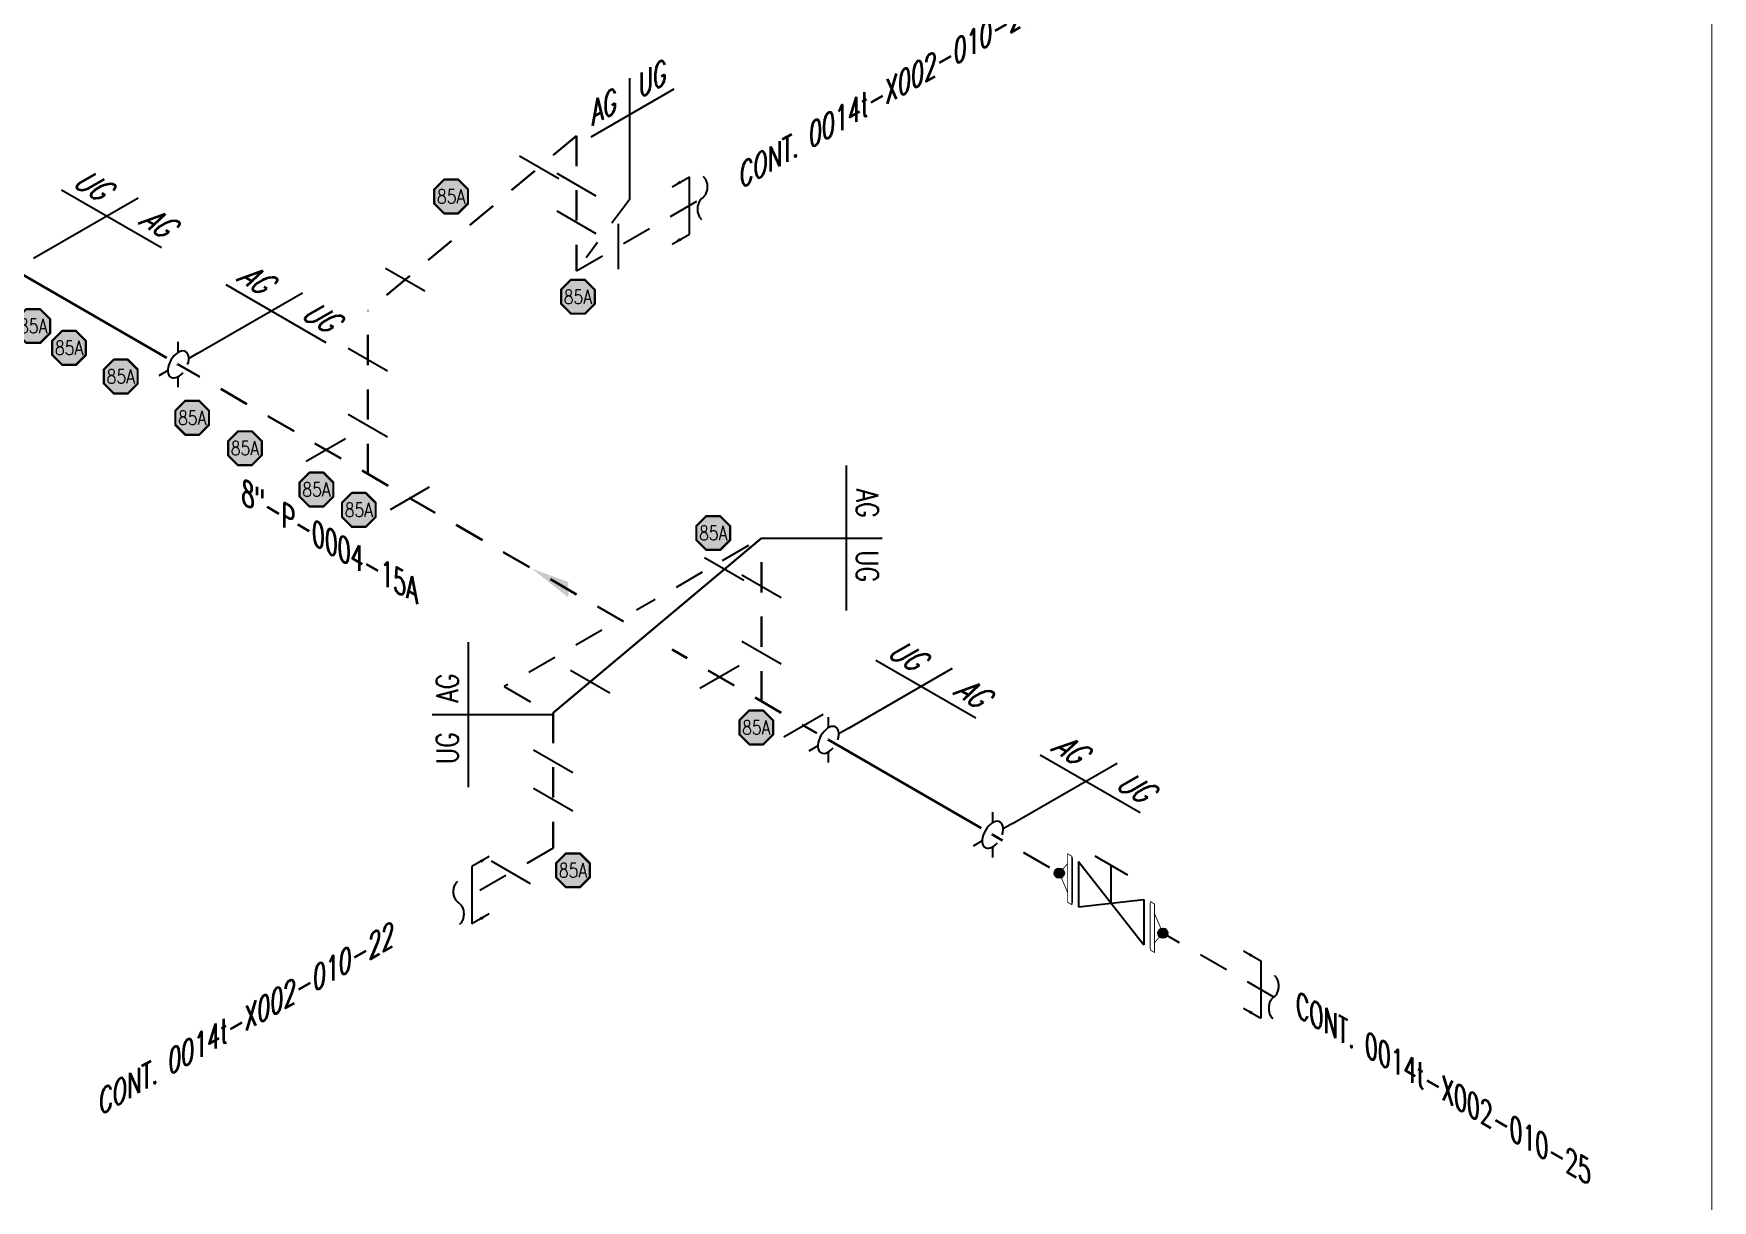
# Model space of a CAD drawing. Header units: inches. Extents: x 0.1 to 17.4, y 0.1 to 11.4.
# Drawn here: x 10.31 to 17.25, y 2.65 to 7.48 of the extents above; entities that cross this region are included whole.
import ezdxf
from ezdxf.enums import TextEntityAlignment as Align

# ---------------------------------------------------------------- set-up
doc = ezdxf.new("R2010")
doc.units = ezdxf.units.IN
doc.header["$MEASUREMENT"] = 0
doc.linetypes.add('HIDDEN2', pattern=[0.1875, 0.125, -0.0625])
for name, color, linetype in [('BORDER', 3, 'Continuous'), ('COMP', 1, 'Continuous'), ('Continuation', 7, 'Continuous'), ('DL', 20, 'Continuous'), ('FITTINGS', 4, 'Continuous'), ('FLOW', 1, 'Continuous'), ('PART_PCML', 7, 'Continuous'), ('PIPE-ANNO', 150, 'HIDDEN2'), ('TEXT', 7, 'Continuous'), ('UNAS.PIPE', 251, 'Continuous'), ('Welds', 7, 'Continuous')]:
    doc.layers.add(name, color=color, linetype=linetype)
doc.layers.add('PIPE', color=7, linetype='Continuous', lineweight=30)
doc.styles.add('PART_Standard', font='romans', dxfattribs={"width": 0.8, "height": 0.09})
doc.styles.add('Richmond', font='arial.ttf')
doc.styles.add('SIMPLEX', font='ROMANS')
doc.dimstyles.new('Richmond', dxfattribs={"dimtxt": 0.18, "dimasz": 0.18, "dimexe": 0.18, "dimexo": 0.0625, "dimgap": 0.09, "dimtad": 0, "dimtih": 1, "dimtoh": 1, "dimdec": 4, "dimzin": 0, "dimdsep": 46, "dimtxsty": 'Richmond', "dimcen": 0.09, "dimadec": 0, "dimazin": 0, "dimtfac": 1, "dimtdec": 4, "dimtofl": 0, "dimtmove": 0, "dimatfit": 3, "dimfxl": 1, "dimtolj": 1, "dimtzin": 0, "dimarcsym": 0})

# ---------------------------------------------------------------- blocks, each defined once
blk = doc.blocks.new('Border')
at = {"layer": 'BORDER', "const_width": 0.005}
blk.add_lwpolyline([(0.25, 0.25), (17.25, 0.25), (17.25, 11.25), (0.25, 11.25)], close=True, dxfattribs=at)
blk = doc.blocks.new('1_BREAK-PIPE_PIPE_00')
at = {"color": 0, "linetype": 'ByBlock', "lineweight": -2}
for centre, major_axis in [((-0.03, 0.092), (0, -0.101)), ((0.03, -0.092), (0, 0.101))]:
    blk.add_ellipse(centre, major_axis=major_axis, ratio=0.711978, start_param=0.427466, end_param=3.141593, dxfattribs=at)
blk = doc.blocks.new('1_Tilde_00')
at = {"layer": 'PIPE-ANNO', "xscale": -0.5000000000000001, "yscale": 0.5, "zscale": 0.5}
blk.add_blockref('1_BREAK-PIPE_PIPE_00', (0, 0), dxfattribs=at)
blk = doc.blocks.new('1_Cont_330')
at = {"layer": 'Continuation', "style": 'PART_Standard', "oblique": 330, "width": 0.8}
blk.add_attdef('CONT.', (0, 0), '', height=0.09, rotation=330, dxfattribs=at)
blk = doc.blocks.new('1_Text_30')
at = {"layer": 'TEXT', "style": 'PART_Standard', "oblique": 30, "width": 0.8}
blk.add_attdef('TEXT', (0, 0), '', height=0.09, rotation=30, dxfattribs=at)
blk = doc.blocks.new('AM9A04')
at = {"const_width": 0.01}
blk.add_lwpolyline([(-0.05, -0.144), (-0.15, 0.087), (-0.05, 0.202)], dxfattribs=at)
at = {"linetype": 'Continuous', "const_width": 0.01}
blk.add_lwpolyline([(0, -0.289), (0, 0.289), (-0.05, 0.318), (-0.05, -0.26)], close=True, dxfattribs=at)
blk = doc.blocks.new('1_ARROW_FLOW_30')
at = {"color": 0, "linetype": 'ByBlock'}
blk.add_solid([(-0.075, -0.0752), (0.075, 0.0433), (-0.075, -0.0114)], dxfattribs=at)
blk = doc.blocks.new('AG UG SYMBOL')
blk.add_wipeout([(0, 0), (-0.0315, -0.0546), (0.0315, -0.0546)]).dxf.layer = 'FITTINGS'
at = {"layer": 'FITTINGS', "linetype": 'ByBlock', "lineweight": -2}
for p, q in [((-0.0812, 0.0469), (-0.0433, 0.025)), ((0.0812, 0.0469), (0.0433, 0.025)), ((-0.0433, -0.025), (-0.0812, -0.0469)), ((0.0433, -0.025), (0.0812, -0.0469))]:
    blk.add_line(p, q, dxfattribs=at)
at = {"layer": 'FITTINGS'}
blk.add_ellipse((0, 0), major_axis=(-0.0612, 0), ratio=0.57735, start_param=5.03414, end_param=10.673824, dxfattribs=at)
blk = doc.blocks.new('*U69')
at = {"layer": 'PIPE-ANNO', "linetype": 'Continuous'}
for p, q in [((0.0866, 0.05), (0.5196, 0.3)), ((0.2019, 0.3334), (0.6155, 0.0946))]:
    blk.add_line(p, q, dxfattribs=at)
at = {"layer": 'TEXT', "style": 'PART_Standard', "oblique": 30, "width": 0.8}
blk.add_attdef('SPEC_2_30/30', text='', height=0.09, rotation=330, dxfattribs=at).set_placement((0.6215, 0.1335), align=Align.RIGHT)
blk.add_attdef('SPEC_1_30/30', (0.2416, 0.3528), '', height=0.09, rotation=330, dxfattribs=at)
blk = doc.blocks.new('*U94')
at = {"layer": 'PIPE-ANNO', "linetype": 'Continuous'}
for p, q in [((0, 0.1), (0, 0.6)), ((-0.1605, 0.3573), (0.183, 0.5556))]:
    blk.add_line(p, q, dxfattribs=at)
at = {"layer": 'TEXT', "style": 'PART_Standard', "oblique": 30, "width": 0.8}
blk.add_attdef('SPEC_1_30/30', (-0.1575, 0.4014), '', height=0.09, rotation=30, dxfattribs=at)
blk.add_attdef('SPEC_2_30/30', text='', height=0.09, rotation=30, dxfattribs=at).set_placement((0.1523, 0.5803), align=Align.RIGHT)
blk = doc.blocks.new('1_Text_00')
at = {"layer": 'TEXT', "style": 'PART_Standard', "width": 0.8}
blk.add_attdef('TEXT', (-0.062, -0.0144), '', height=0.09, dxfattribs=at)
blk = doc.blocks.new('PART_PCML')
blk.add_hatch(color=0).paths.add_polyline_path([(-0.0699, -0.029), (-0.029, -0.0699), (0.029, -0.0699), (0.0699, -0.029), (0.0699, 0.029), (0.029, 0.0699), (-0.029, 0.0699), (-0.0699, 0.029)])
at = {"color": 7, "const_width": 0.009}
blk.add_lwpolyline([(-0.0699, 0.029), (-0.029, 0.0699), (0.029, 0.0699), (0.0699, 0.029), (0.0699, -0.029), (0.029, -0.0699), (-0.029, -0.0699), (-0.0699, -0.029), (-0.0699, 0.029), (-0.029, 0.0699)], dxfattribs=at)
at = {"color": 18, "true_color": 0x000000}
blk.add_lwpolyline([(-0.029, 0.0699), (-0.0699, 0.029), (-0.0699, -0.029), (-0.029, -0.0699), (0.029, -0.0699), (0.0699, -0.029), (0.0699, 0.029), (0.029, 0.0699)], close=True, dxfattribs=at)
at = {"color": 7, "true_color": 0xffffff, "style": 'SIMPLEX', "width": 0.8, "flags": 1}
for tag, p in [('CIRCUIT', (-0.0939, 0.0889)), ('DM', (-0.0527, -0.1332)), ('TYPE', (-0.0749, -0.2043))]:
    blk.add_attdef(tag, p, '', height=0.0586, dxfattribs=at)
at = {"color": 7, "true_color": 0xffffff, "style": 'SIMPLEX', "width": 0.8}
blk.add_attdef('DMDISP', text='', height=0.0586, dxfattribs=at).set_placement((0, 0), align=Align.MIDDLE_CENTER)
blk = doc.blocks.new('*U77')
at = {"layer": 'DL', "color": 20, "linetype": 'ByBlock', "ltscale": 0.7}
blk.add_line((-0.0541, 0.1497), (-0.0541, -0.0872), dxfattribs=at)
for points in [[(-0.1257, 0.1911), (-0.0541, 0.1497)], [(-0.1257, -0.0459), (-0.0541, -0.0872)]]:
    blk.add_leader(points, dimstyle='Richmond', override={"dimasz": 0.04, "dimgap": 0.09, "dimtad": 0}, dxfattribs=at)
blk = doc.blocks.new('*U82')
at = {"layer": 'DL', "color": 20, "linetype": 'ByBlock', "ltscale": 0.7}
blk.add_line((-0.0541, -0.1497), (-0.0541, 0.0873), dxfattribs=at)
for points in [[(-0.1257, 0.046), (-0.0541, 0.0873)], [(-0.1257, -0.191), (-0.0541, -0.1497)]]:
    blk.add_leader(points, dimstyle='Richmond', override={"dimasz": 0.04, "dimgap": 0.09, "dimtad": 0}, dxfattribs=at)
blk = doc.blocks.new('*U65')
at = {"color": 20, "linetype": 'ByBlock', "ltscale": 0.7}
blk.add_line((0.1218, 0.1026), (0.0032, -0.1026), dxfattribs=at)
for points in [[(0.2043, 0.1026), (0.1218, 0.1026)], [(0.0859, -0.1026), (0.0032, -0.1026)]]:
    blk.add_leader(points, dimstyle='Richmond', override={"dimasz": 0.04, "dimgap": 0.09, "dimtad": 0}, dxfattribs=at)

msp = doc.modelspace()

# ---------------------------------------------------------------- linework, layer by layer
at = {"layer": 'FITTINGS', "linetype": 'ByBlock', "lineweight": -2}
for p, q in [((12.3162, 6.9754), (12.4786, 6.8817)), ((12.4701, 6.9037), (12.6325, 6.8099)), ((12.4701, 6.7473), (12.6325, 6.6536)), ((11.7615, 6.5102), (11.9239, 6.4164)), ((11.6076, 6.1802), (11.77, 6.0864)), ((11.6076, 5.9069), (11.77, 5.8131)), ((11.4337, 5.7127), (11.596, 5.8064)), ((11.7816, 5.5118), (11.944, 5.6055)), ((13.2447, 5.2179), (13.0823, 5.3117)), ((13.3986, 5.1462), (13.2362, 5.2399)), ((13.3986, 4.8728), (13.2362, 4.9666)), ((13.0622, 4.7724), (13.2246, 4.8661)), ((12.69, 4.7527), (12.5277, 4.8464)), ((13.4102, 4.5715), (13.5726, 4.6653)), ((12.5361, 4.4227), (12.3737, 4.5164)), ((12.5361, 4.2645), (12.3737, 4.3582))]:
    msp.add_line(p, q, dxfattribs=at)
at = {"layer": 'PIPE', "linetype": 'HIDDEN2'}
for p, q in [((12.5513, 7.0577), (11.6888, 6.3342)), ((12.5513, 7.0577), (12.5513, 6.4996)), ((11.6888, 5.6591), (11.6888, 6.3342)), ((12.747, 5.0482), (10.9042, 6.1121)), ((13.3174, 4.7188), (13.3174, 5.3939)), ((13.5943, 4.559), (12.9472, 4.9326)), ((12.4549, 4.6704), (12.4549, 4.1104)), ((14.8996, 3.8054), (14.2744, 4.1663))]:
    msp.add_line(p, q, dxfattribs=at)
at = {"layer": 'PIPE'}
for p, q in [((10.9042, 6.1121), (10.2241, 6.5047)), ((12.4549, 4.6704), (13.3174, 5.3939)), ((14.2744, 4.1663), (13.5943, 4.559))]:
    msp.add_line(p, q, dxfattribs=at)
at = {"layer": 'PIPE-ANNO'}
msp.add_line((12.7727, 6.7967), (12.5914, 6.5534), dxfattribs=at)
at = {"layer": 'PIPE-ANNO', "linetype": 'Continuous'}
for p, q in [((13.6674, 5.6939), (13.6674, 5.0939)), ((13.3174, 5.3939), (13.8174, 5.3939)), ((12.1049, 4.3628), (12.1049, 4.9628)), ((12.4549, 4.6628), (11.9549, 4.6628))]:
    msp.add_line(p, q, dxfattribs=at)
at = {"layer": 'PIPE-ANNO'}
for points in [[(13.2631, 5.3626), (13.155, 5.3002)], [(13.0723, 5.2524), (12.8, 5.0952)], [(12.6573, 5.0128), (12.253, 4.7794), (12.4011, 4.6938)]]:
    msp.add_lwpolyline(points, dxfattribs=at)
at = {"layer": 'UNAS.PIPE', "linetype": 'HIDDEN2'}
for p, q in [((12.5513, 6.4996), (13.0733, 6.801)), ((12.4549, 4.1104), (12.0643, 3.8849)), ((15.4372, 3.4949), (14.9786, 3.7597))]:
    msp.add_line(p, q, dxfattribs=at)
at = {"layer": 'UNAS.PIPE', "linetype": 'ByBlock', "lineweight": -2}
for p, q in [((12.7253, 6.5063), (12.7253, 6.6938)), ((12.3621, 3.9631), (12.1998, 4.0569))]:
    msp.add_line(p, q, dxfattribs=at)

# ---------------------------------------------------------------- block references
ref = msp.add_blockref('1_Cont_330', (13.2286, 6.8381))
ref.add_attrib('CONT.', 'CONT. 0014t-X002-010-20', (13.2286, 6.8381), dxfattribs={"layer": 'Continuation', "height": 0.09, "rotation": 30, "style": 'PART_Standard', "oblique": 30, "width": 0.8})
at = {"rotation": 29.99999999999995}
msp.add_blockref('*U65', (12.0643, 3.8849), dxfattribs=at)
ref = msp.add_blockref('1_Cont_330', (10.5775, 3.0043))
ref.add_attrib('CONT.', 'CONT. 0014t-X002-010-22', (10.5775, 3.0043), dxfattribs={"layer": 'Continuation', "height": 0.09, "rotation": 30, "style": 'PART_Standard', "oblique": 30, "width": 0.8})
at = {"layer": 'BORDER'}
msp.add_blockref('Border', (0, 0), dxfattribs=at)
at = {"layer": 'Continuation'}
msp.add_blockref('1_Cont_330', (15.5285, 3.4183), dxfattribs=at).add_auto_attribs({'CONT.': 'CONT. 0014t-X002-010-25'})
at = {"layer": 'DL'}
for name, p in [('*U82', (13.0733, 6.801)), ('*U77', (15.4372, 3.4949))]:
    msp.add_blockref(name, p, dxfattribs=at)
at = {"layer": 'FLOW', "xscale": -1}
msp.add_blockref('1_ARROW_FLOW_30', (12.4425, 5.2239), dxfattribs=at)
at = {"layer": 'PART_PCML', "color": 13}
for p in [(12.0332, 6.8072), (12.5578, 6.3922), (10.3039, 6.2712), (10.4522, 6.1808), (10.6662, 6.0621), (10.9616, 5.8915), (11.1798, 5.7655), (11.4759, 5.5946), (11.6512, 5.5106), (13.1177, 5.4148), (13.2958, 4.6104), (12.5373, 4.0192)]:
    msp.add_blockref('PART_PCML', p, dxfattribs=at).add_auto_attribs({'DMDISP': '85A'})
at = {"layer": 'PIPE-ANNO'}
for name, p, values in [('*U94', (12.7727, 6.6967), {'SPEC_1_30/30': 'AG', 'SPEC_2_30/30': 'UG'}), ('*U69', (10.2187, 6.5016), {'SPEC_1_30/30': 'UG', 'SPEC_2_30/30': 'AG'})]:
    msp.add_blockref(name, p, dxfattribs=at).add_auto_attribs(values)
at = {"layer": 'PIPE-ANNO', "xscale": -1}
for p in [(13.0733, 6.801), (15.4372, 3.4949)]:
    msp.add_blockref('1_Tilde_00', p, dxfattribs=at)
at = {"layer": 'PIPE-ANNO'}
msp.add_blockref('1_Tilde_00', (12.0643, 3.8849), dxfattribs=at)
at = {"layer": 'TEXT'}
ref = msp.add_blockref('1_Text_30', (11.1657, 5.5396), dxfattribs=at)
ref.add_attrib('TEXT', '8"-P-0004-15A', (11.1657, 5.5396), dxfattribs={"height": 0.09, "rotation": 330, "style": 'PART_Standard', "oblique": 330, "width": 0.8})
for p, rotation, values in [((13.7247, 5.5364), 270, {'TEXT': 'AG'}), ((13.7247, 5.2819), 270, {'TEXT': 'UG'}), ((12.0476, 4.7748), 90, {'TEXT': 'AG'}), ((12.0476, 4.5203), 90, {'TEXT': 'UG'})]:
    msp.add_blockref('1_Text_00', p, dxfattribs=dict(at, rotation=rotation)).add_auto_attribs(values)

# ---------------------------------------------------------------- next in the draw order: block references
at = {"layer": 'FITTINGS', "rotation": 240.0000000000006}
for p in [(10.9042, 6.1121), (13.5943, 4.559), (14.2744, 4.1663)]:
    msp.add_blockref('AG UG SYMBOL', p, dxfattribs=at)

# ---------------------------------------------------------------- next in the draw order: wipeouts: each hides what was drawn before it
at = {"linetype": 'ByBlock', "lineweight": -2}
msp.add_wipeout([(14.9266, 3.696), (14.8996, 3.7116), (14.7643, 3.8835), (14.6289, 3.8679), (14.6019, 3.8835), (14.6019, 4.071), (14.6289, 4.0554), (14.7643, 3.8835), (14.8996, 3.8991), (14.9266, 3.8835)], dxfattribs=at).dxf.layer = 'FITTINGS'

# ---------------------------------------------------------------- next in the draw order: linework, layer by layer
at = {"layer": 'FITTINGS', "linetype": 'ByBlock', "lineweight": -2}
for p, q in [((14.6289, 4.0554), (14.6289, 3.8679)), ((14.6289, 4.0554), (14.8996, 3.7116)), ((14.6966, 4.0788), (14.8319, 4.0007)), ((14.7643, 3.8835), (14.7643, 4.0397)), ((14.6289, 3.8679), (14.8996, 3.8991)), ((14.8996, 3.8991), (14.8996, 3.7116))]:
    msp.add_line(p, q, dxfattribs=at)
at = {"layer": 'UNAS.PIPE', "linetype": 'ByBlock', "lineweight": -2}
for p, q in [((14.6019, 4.071), (14.6019, 3.8835)), ((14.9266, 3.8835), (14.9266, 3.696))]:
    msp.add_line(p, q, dxfattribs=at)

# ---------------------------------------------------------------- next in the draw order: block references
at = {"layer": 'PIPE-ANNO'}
for p, values in [((10.8988, 6.1089), {'SPEC_1_30/30': 'AG', 'SPEC_2_30/30': 'UG'}), ((13.5889, 4.5558), {'SPEC_1_30/30': 'UG', 'SPEC_2_30/30': 'AG'}), ((14.269, 4.1632), {'SPEC_1_30/30': 'AG', 'SPEC_2_30/30': 'UG'})]:
    msp.add_blockref('*U69', p, dxfattribs=at).add_auto_attribs(values)

# ---------------------------------------------------------------- next in the draw order: wipeouts: each hides what was drawn before it
for points in [[(14.5499, 4.0073), (14.5845, 4.0473), (14.5845, 4.0873), (14.6019, 4.0773), (14.6019, 3.8772), (14.5845, 3.8872), (14.5845, 3.9272)], [(14.9786, 3.7597), (14.944, 3.7197), (14.944, 3.6797), (14.9266, 3.6897), (14.9266, 3.8898), (14.944, 3.8798), (14.944, 3.8398)]]:
    msp.add_wipeout(points).dxf.layer = 'UNAS.PIPE'

# ---------------------------------------------------------------- next in the draw order: hatches: boundary and pattern name
at = {"layer": 'UNAS.PIPE'}
h = msp.add_hatch(color=256, dxfattribs=at)
h.dxf.hatch_style = 1
h.paths.add_polyline_path([(14.9591, 3.7597, 1), (14.9981, 3.7597, 1)])
at = {"layer": 'Welds'}
h = msp.add_hatch(color=256, dxfattribs=at)
h.dxf.hatch_style = 1
h.paths.add_polyline_path([(14.5694, 4.0073, 1), (14.5304, 4.0073, 1)])

# ---------------------------------------------------------------- next in the draw order: linework, layer by layer
at = {"layer": 'UNAS.PIPE'}
msp.add_circle((14.9786, 3.7597), 0.0195, dxfattribs=at)
at = {"layer": 'Welds'}
msp.add_circle((14.5499, 4.0073), 0.0195, dxfattribs=at)

# ---------------------------------------------------------------- next in the draw order: block references
at = {"layer": 'COMP', "xscale": 0.3466300616258731, "yscale": 0.3466300616258731, "zscale": 0.3466300616258731}
msp.add_blockref('AM9A04', (14.6019, 3.9772), dxfattribs=at)
at = {"layer": 'UNAS.PIPE', "xscale": 0.3466300616258731, "yscale": 0.3466300616258731, "zscale": 0.3466300616258731, "rotation": 180}
msp.add_blockref('AM9A04', (14.9266, 3.7897), dxfattribs=at)

doc.saveas('drawing.dxf')
